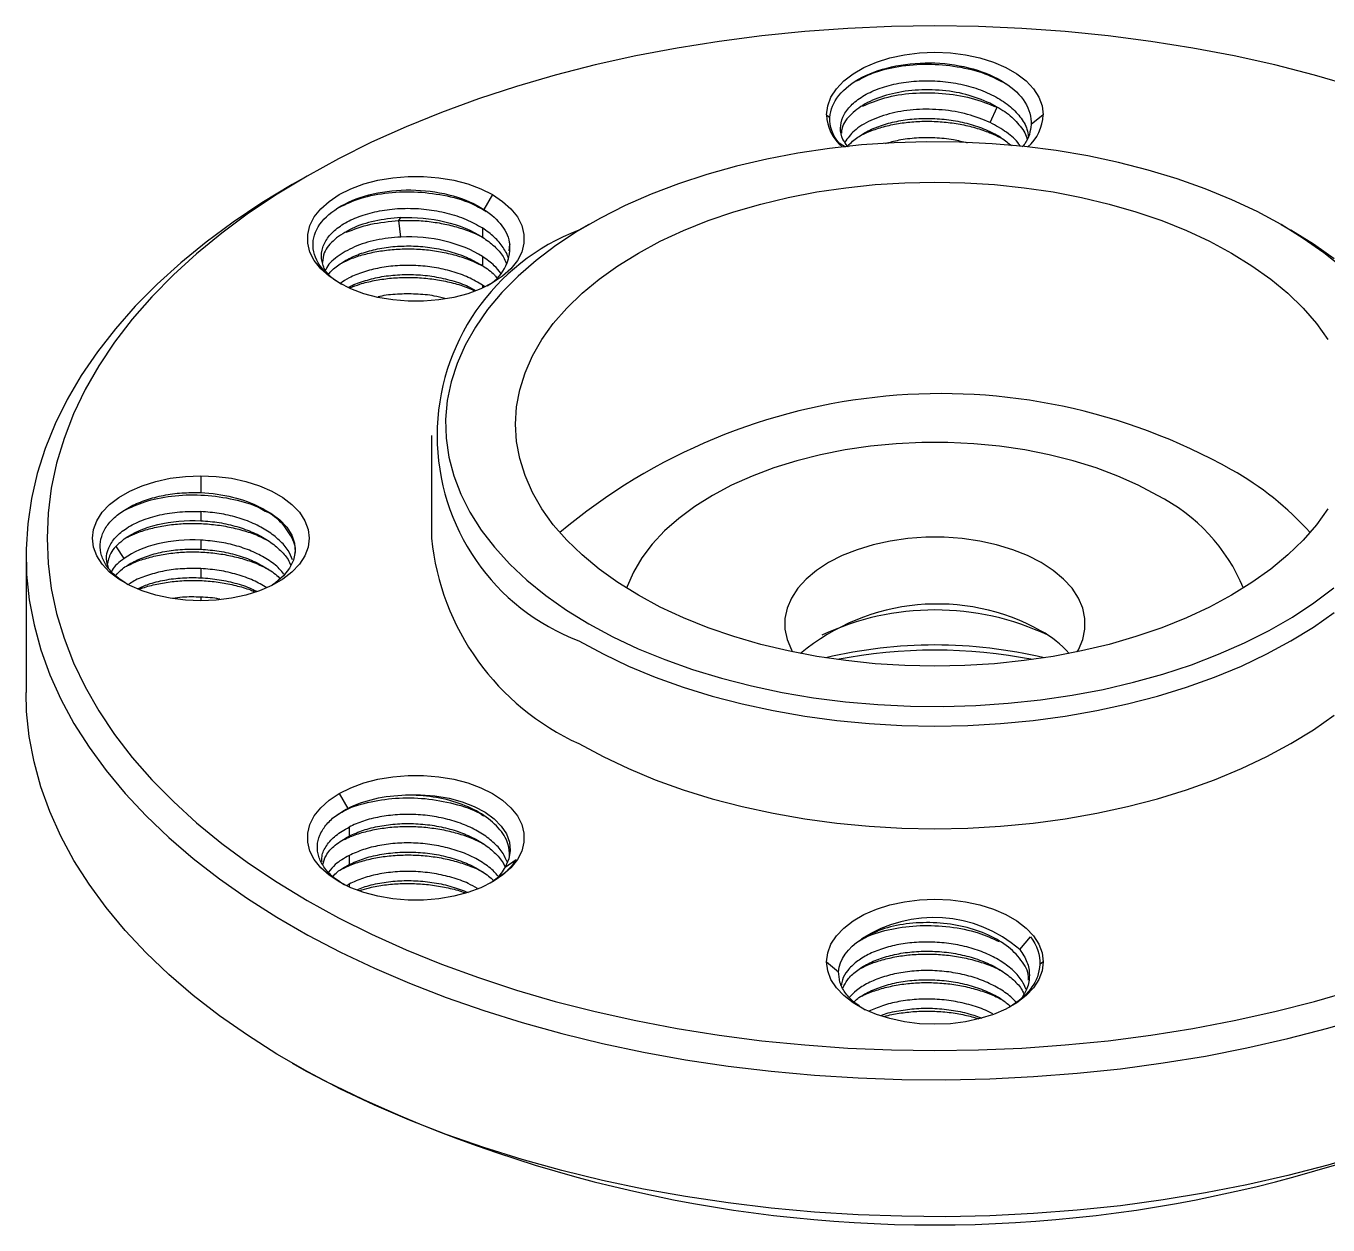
# Model space of a CAD drawing. Header units: inches. Extents: x -12 to 92, y -2 to 146.
# Drawn here: x 61.28 to 79.9, y 59.53 to 76.69 of the extents above; entities that cross this region are included whole.
import ezdxf

# ---------------------------------------------------------------- set-up
doc = ezdxf.new("R2010")
doc.units = ezdxf.units.IN
doc.header["$LTSCALE"] = 0.5
doc.header["$MEASUREMENT"] = 0

msp = doc.modelspace()

# ---------------------------------------------------------------- linework, layer by layer
at = {"color": 7, "linetype": 'Continuous', "lineweight": 25}
for p, q in [((72.725, 75.422), (72.773, 75.382)), ((75.165, 75.528), (75.066, 75.587)), ((75.066, 75.31), (75.165, 75.528)), ((75.825, 75.422), (75.652, 75.28)), ((72.997, 74.958), (72.907, 75.015)), ((65.295, 74.544), (65.083, 74.422)), ((67.947, 74.279), (67.824, 74.067)), ((66.609, 73.908), (66.636, 73.949)), ((66.636, 73.672), (66.609, 73.908)), ((67.805, 73.801), (67.805, 73.67)), ((69.325, 73.85), (69.183, 73.768)), ((79.225, 73.851), (79.366, 73.769)), ((68.187, 73.476), (68.193, 73.565)), ((67.805, 73.392), (67.805, 73.262)), ((67.838, 72.959), (67.805, 72.984)), ((67.075, 70.83), (67.075, 69.36)), ((63.775, 70.255), (63.775, 70.014)), ((63.775, 69.743), (63.775, 69.612)), ((63.775, 69.334), (63.775, 69.204)), ((61.275, 69.115), (61.275, 67.155)), ((63.775, 68.926), (63.775, 68.796)), ((65.755, 65.707), (65.877, 65.495)), ((65.896, 65.228), (65.896, 65.098)), ((65.896, 64.82), (65.896, 64.689)), ((68.126, 64.655), (68.286, 64.761)), ((65.896, 64.412), (65.865, 64.393)), ((75.49, 63.475), (75.643, 63.656)), ((72.725, 63.299), (72.898, 63.157)), ((75.825, 63.299), (75.777, 63.259)), ((65.081, 61.85), (65.293, 61.727))]:
    msp.add_line(p, q, dxfattribs=at)
at = {"color": 1, "linetype": 'Continuous', "lineweight": 25}
for p, q in [((67.805, 72.984), (67.805, 72.941)), ((62.681, 69.073), (62.567, 69.236)), ((63.775, 68.518), (63.775, 68.465)), ((65.896, 64.412), (65.896, 64.369))]:
    msp.add_line(p, q, dxfattribs=at)
at = {"color": 7, "linetype": 'Continuous', "lineweight": 25, "flags": 128}
for points in [[(80.262, 75.826), (79.705, 75.988), (79.135, 76.134), (78.554, 76.263), (77.962, 76.376), (77.361, 76.472), (76.753, 76.551), (76.139, 76.612), (75.52, 76.656), (74.898, 76.683), (74.275, 76.692), (73.652, 76.683), (73.03, 76.656), (72.412, 76.612), (71.798, 76.551), (71.189, 76.472), (70.589, 76.376), (69.997, 76.263), (69.415, 76.134), (68.845, 75.988), (68.288, 75.826), (67.746, 75.649), (67.219, 75.456), (66.71, 75.249), (66.218, 75.027), (65.746, 74.792), (65.295, 74.544)], [(72.725, 75.422), (72.741, 75.549), (72.788, 75.674), (72.865, 75.793), (72.971, 75.905), (73.104, 76.008), (73.26, 76.098), (73.437, 76.174), (73.631, 76.236), (73.838, 76.28), (74.055, 76.307), (74.275, 76.316), (74.496, 76.307), (74.712, 76.28), (74.919, 76.236), (75.113, 76.174), (75.29, 76.098), (75.447, 76.008), (75.579, 75.905), (75.685, 75.793), (75.762, 75.674), (75.809, 75.549), (75.825, 75.422)], [(79.225, 73.851), (78.883, 74.035), (78.521, 74.206), (78.14, 74.362), (77.741, 74.504), (77.327, 74.63), (76.9, 74.739), (76.461, 74.832), (76.011, 74.908), (75.555, 74.966), (75.092, 75.007), (74.626, 75.029), (74.158, 75.034), (73.691, 75.02), (73.226, 74.989), (72.766, 74.939), (72.313, 74.872), (71.869, 74.788), (71.435, 74.687), (71.014, 74.569), (70.608, 74.435), (70.218, 74.286), (69.846, 74.122), (69.494, 73.944), (69.163, 73.754), (68.855, 73.55), (68.571, 73.336), (68.313, 73.11), (68.081, 72.876), (67.877, 72.633), (67.702, 72.382), (67.556, 72.126), (67.44, 71.864), (67.354, 71.599), (67.3, 71.33), (67.276, 71.061), (67.284, 70.791), (67.323, 70.522), (67.393, 70.255), (67.494, 69.991), (67.625, 69.732), (67.786, 69.478), (67.976, 69.231), (68.194, 68.992), (68.439, 68.762), (68.71, 68.542), (69.006, 68.333), (69.325, 68.136)], [(65.295, 74.544), (64.865, 74.284), (64.458, 74.011), (64.074, 73.727), (63.715, 73.433), (63.382, 73.129), (63.075, 72.816), (62.794, 72.495), (62.542, 72.166), (62.318, 71.83), (62.122, 71.488), (61.956, 71.142), (61.819, 70.79), (61.713, 70.436), (61.636, 70.079), (61.59, 69.72), (61.575, 69.36), (61.59, 69), (61.636, 68.641), (61.713, 68.284), (61.819, 67.93), (61.956, 67.579), (62.122, 67.232), (62.318, 66.89), (62.542, 66.554), (62.794, 66.225), (63.075, 65.904), (63.382, 65.591), (63.715, 65.287), (64.074, 64.993), (64.458, 64.709), (64.865, 64.437), (65.295, 64.176), (65.746, 63.928), (66.218, 63.693), (66.71, 63.471), (67.219, 63.264), (67.746, 63.072), (68.288, 62.894), (68.845, 62.732), (69.415, 62.587), (69.997, 62.457), (70.589, 62.344), (71.189, 62.248), (71.798, 62.169), (72.412, 62.108), (73.03, 62.064), (73.652, 62.037), (74.275, 62.029), (74.898, 62.037), (75.52, 62.064), (76.139, 62.108), (76.753, 62.169), (77.361, 62.248), (77.962, 62.344), (78.554, 62.457), (79.135, 62.587), (79.705, 62.732), (80.262, 62.894)], [(65.755, 73.014), (65.61, 73.11), (65.49, 73.217), (65.398, 73.334), (65.336, 73.456), (65.304, 73.582), (65.304, 73.71), (65.336, 73.836), (65.398, 73.959), (65.49, 74.075), (65.61, 74.182), (65.755, 74.279), (65.922, 74.363), (66.108, 74.432), (66.309, 74.485), (66.521, 74.521), (66.74, 74.539), (66.961, 74.539), (67.18, 74.521), (67.392, 74.485), (67.593, 74.432), (67.779, 74.363), (67.947, 74.279)], [(65.083, 74.422), (64.649, 74.159), (64.238, 73.885), (63.851, 73.599), (63.488, 73.303), (63.15, 72.998), (62.838, 72.683), (62.553, 72.36), (62.295, 72.029), (62.065, 71.691), (61.864, 71.348), (61.691, 70.999), (61.548, 70.646), (61.435, 70.289), (61.352, 69.93), (61.299, 69.568), (61.276, 69.206), (61.284, 68.843), (61.322, 68.481), (61.39, 68.121), (61.488, 67.762), (61.616, 67.407), (61.774, 67.056), (61.961, 66.71), (62.177, 66.369), (62.42, 66.035), (62.692, 65.708), (62.991, 65.389), (63.316, 65.079), (63.666, 64.778), (64.042, 64.487), (64.441, 64.207), (64.863, 63.938), (65.308, 63.682), (65.773, 63.438), (66.258, 63.208), (66.762, 62.991), (67.283, 62.788), (67.821, 62.601), (68.373, 62.428), (68.94, 62.272), (69.519, 62.131), (70.109, 62.006), (70.709, 61.898), (71.317, 61.807), (71.932, 61.733), (72.552, 61.677), (73.177, 61.637), (73.804, 61.615), (74.432, 61.611), (75.06, 61.624), (75.686, 61.655), (76.309, 61.703), (76.927, 61.768), (77.539, 61.851), (78.143, 61.95), (78.738, 62.066), (79.323, 62.199), (79.895, 62.348), (80.455, 62.513)], [(70.033, 68.544), (69.741, 68.725), (69.472, 68.917), (69.228, 69.121), (69.009, 69.333), (68.817, 69.554), (68.653, 69.783), (68.518, 70.017), (68.412, 70.257), (68.336, 70.5), (68.29, 70.746), (68.275, 70.993), (68.29, 71.24), (68.336, 71.486), (68.412, 71.729), (68.518, 71.969), (68.653, 72.204), (68.817, 72.432), (69.009, 72.653), (69.228, 72.866), (69.472, 73.069), (69.741, 73.261), (70.033, 73.442), (70.346, 73.611), (70.679, 73.766), (71.031, 73.907), (71.4, 74.033), (71.783, 74.144), (72.178, 74.239), (72.585, 74.317), (73, 74.378), (73.421, 74.422), (73.847, 74.448), (74.275, 74.457), (74.703, 74.448), (75.129, 74.422), (75.551, 74.378), (75.966, 74.317), (76.372, 74.239), (76.768, 74.144), (77.151, 74.033), (77.519, 73.907), (77.871, 73.766), (78.204, 73.611), (78.518, 73.442)], [(67.947, 74.279), (68.091, 74.182), (68.211, 74.075), (68.303, 73.959), (68.365, 73.836), (68.397, 73.71), (68.397, 73.582), (68.365, 73.456), (68.303, 73.334), (68.211, 73.217), (68.091, 73.11), (67.947, 73.014), (67.779, 72.93), (67.593, 72.861), (67.392, 72.808), (67.18, 72.772), (66.961, 72.754), (66.74, 72.754), (66.521, 72.772), (66.309, 72.808), (66.108, 72.861), (65.922, 72.93), (65.755, 73.014)], [(80.112, 73.224), (79.84, 73.444), (79.544, 73.653), (79.225, 73.851)], [(79.987, 73.36), (79.688, 73.57), (79.366, 73.769)], [(78.518, 73.442), (78.81, 73.261), (79.078, 73.069), (79.323, 72.866), (79.541, 72.653), (79.733, 72.432), (79.897, 72.204)], [(77.457, 69.972), (77.184, 70.118), (76.89, 70.249), (76.579, 70.367), (76.252, 70.469), (75.911, 70.555), (75.559, 70.625), (75.199, 70.678), (74.832, 70.713), (74.461, 70.731), (74.089, 70.731), (73.719, 70.713), (73.352, 70.678), (72.991, 70.625), (72.639, 70.555), (72.299, 70.469), (71.972, 70.367), (71.66, 70.249), (71.367, 70.118), (71.093, 69.972), (70.841, 69.814), (70.613, 69.645), (70.409, 69.465), (70.232, 69.276), (70.083, 69.08), (69.962, 68.877), (69.871, 68.668), (69.863, 68.646)], [(63.775, 68.465), (63.555, 68.474), (63.338, 68.502), (63.131, 68.546), (62.937, 68.607), (62.76, 68.684), (62.604, 68.774), (62.471, 68.876), (62.365, 68.988), (62.288, 69.108), (62.241, 69.233), (62.225, 69.36), (62.241, 69.487), (62.288, 69.612), (62.365, 69.732), (62.471, 69.844), (62.604, 69.946), (62.76, 70.036), (62.937, 70.113), (63.131, 70.174), (63.338, 70.219), (63.555, 70.246), (63.775, 70.255)], [(63.775, 70.255), (63.996, 70.246), (64.212, 70.219), (64.419, 70.174), (64.613, 70.113), (64.79, 70.036), (64.947, 69.946), (65.079, 69.844), (65.185, 69.732), (65.262, 69.612), (65.309, 69.487), (65.325, 69.36), (65.309, 69.233), (65.262, 69.108), (65.185, 68.988), (65.079, 68.876), (64.947, 68.774), (64.79, 68.684), (64.613, 68.607), (64.419, 68.546), (64.212, 68.502), (63.996, 68.474), (63.775, 68.465)], [(64.624, 69.803), (64.776, 69.72), (64.903, 69.625), (65.004, 69.519), (65.076, 69.406), (65.116, 69.288), (65.124, 69.168), (65.1, 69.048), (65.045, 68.932), (64.959, 68.822), (64.845, 68.721), (64.796, 68.687)], [(79.897, 69.783), (79.733, 69.554), (79.541, 69.333), (79.323, 69.121), (79.078, 68.917), (78.81, 68.725), (78.518, 68.544), (78.204, 68.375), (77.871, 68.22), (77.519, 68.079), (77.151, 67.953), (76.768, 67.842), (76.372, 67.748), (75.966, 67.67), (75.551, 67.609), (75.129, 67.565), (74.703, 67.538), (74.275, 67.529), (73.847, 67.538), (73.421, 67.565), (73, 67.609), (72.585, 67.67), (72.178, 67.748), (71.783, 67.842), (71.4, 67.953), (71.031, 68.079), (70.679, 68.22), (70.346, 68.375), (70.033, 68.544)], [(75.795, 69.013), (75.601, 69.112), (75.387, 69.197), (75.158, 69.267), (74.915, 69.32), (74.663, 69.356), (74.405, 69.374), (74.145, 69.374), (73.888, 69.356), (73.636, 69.32), (73.393, 69.267), (73.163, 69.197), (72.949, 69.112), (72.755, 69.013), (72.583, 68.901), (72.435, 68.777), (72.315, 68.645), (72.223, 68.505), (72.16, 68.359), (72.129, 68.21), (72.129, 68.06), (72.16, 67.912), (72.223, 67.766), (72.24, 67.735)], [(76.31, 67.735), (76.328, 67.766), (76.39, 67.912), (76.421, 68.06), (76.421, 68.21), (76.39, 68.359), (76.328, 68.505), (76.236, 68.645), (76.115, 68.777), (75.968, 68.901), (75.795, 69.013)], [(69.325, 68.136), (69.667, 67.951), (70.029, 67.78), (70.411, 67.624), (70.809, 67.482), (71.223, 67.357), (71.65, 67.247), (72.09, 67.154), (72.539, 67.078), (72.996, 67.02), (73.458, 66.98), (73.924, 66.957), (74.392, 66.953), (74.859, 66.966), (75.324, 66.998), (75.784, 67.047), (76.237, 67.114), (76.682, 67.198), (77.115, 67.3), (77.536, 67.417), (77.943, 67.551), (78.333, 67.7), (78.705, 67.864), (79.057, 68.042), (79.388, 68.233), (79.695, 68.436), (79.979, 68.651)], [(69.184, 67.891), (69.528, 67.705), (69.892, 67.532), (70.275, 67.374), (70.675, 67.23), (71.091, 67.102), (71.52, 66.99), (71.961, 66.894), (72.412, 66.815), (72.871, 66.753), (73.335, 66.709), (73.804, 66.682), (74.275, 66.673), (74.746, 66.682), (75.215, 66.709), (75.68, 66.753), (76.139, 66.815), (76.59, 66.894), (77.03, 66.99), (77.46, 67.102), (77.875, 67.23), (78.275, 67.374), (78.658, 67.532), (79.022, 67.705), (79.366, 67.891), (79.688, 68.089), (79.987, 68.3)], [(80.455, 60.553), (79.895, 60.388), (79.323, 60.239), (78.738, 60.107), (78.143, 59.99), (77.539, 59.891), (76.927, 59.808), (76.309, 59.743), (75.686, 59.695), (75.06, 59.664), (74.432, 59.651), (73.804, 59.656), (73.177, 59.678), (72.552, 59.717), (71.932, 59.774), (71.317, 59.848), (70.709, 59.939), (70.109, 60.047), (69.519, 60.171), (68.94, 60.312), (68.373, 60.469), (67.821, 60.641), (67.283, 60.829), (66.762, 61.031), (66.258, 61.248), (65.773, 61.478), (65.308, 61.722), (64.863, 61.979), (64.441, 62.247), (64.042, 62.527), (63.666, 62.818), (63.316, 63.119), (62.991, 63.429), (62.692, 63.748), (62.42, 64.075), (62.177, 64.41), (61.961, 64.75), (61.774, 65.097), (61.616, 65.448), (61.488, 65.803), (61.39, 66.161), (61.322, 66.521), (61.284, 66.883), (61.275, 67.155)], [(69.184, 66.421), (69.528, 66.235), (69.892, 66.063), (70.275, 65.904), (70.675, 65.76), (71.091, 65.632), (71.52, 65.52), (71.961, 65.424), (72.412, 65.345), (72.871, 65.283), (73.335, 65.239), (73.804, 65.213), (74.275, 65.204), (74.746, 65.213), (75.215, 65.239), (75.68, 65.283), (76.139, 65.345), (76.59, 65.424), (77.03, 65.52), (77.46, 65.632), (77.875, 65.76), (78.275, 65.904), (78.658, 66.063), (79.022, 66.235), (79.366, 66.421), (79.688, 66.62), (79.987, 66.83)], [(65.755, 65.707), (65.922, 65.79), (66.108, 65.859), (66.309, 65.912), (66.521, 65.948), (66.74, 65.966), (66.961, 65.966), (67.18, 65.948), (67.392, 65.912), (67.593, 65.859), (67.779, 65.79), (67.947, 65.707), (68.091, 65.61), (68.211, 65.503), (68.303, 65.387), (68.365, 65.264), (68.397, 65.138), (68.397, 65.01), (68.365, 64.884), (68.303, 64.761), (68.211, 64.645), (68.091, 64.538), (67.947, 64.441)], [(67.947, 64.441), (67.779, 64.358), (67.593, 64.289), (67.392, 64.236), (67.18, 64.2), (66.961, 64.181), (66.74, 64.181), (66.521, 64.2), (66.309, 64.236), (66.108, 64.289), (65.922, 64.358), (65.755, 64.441), (65.61, 64.538), (65.49, 64.645), (65.398, 64.761), (65.336, 64.884), (65.304, 65.01), (65.304, 65.138), (65.336, 65.264), (65.398, 65.387), (65.49, 65.503), (65.61, 65.61), (65.755, 65.707)], [(66.709, 65.686), (66.917, 65.689), (67.124, 65.674), (67.325, 65.64), (67.514, 65.589), (67.687, 65.522), (67.84, 65.441), (67.97, 65.346), (68.073, 65.242), (68.146, 65.129), (68.189, 65.011), (68.2, 64.891), (68.179, 64.771), (68.126, 64.655)], [(72.725, 63.299), (72.741, 63.426), (72.788, 63.551), (72.865, 63.67), (72.971, 63.782), (73.104, 63.885), (73.26, 63.975), (73.437, 64.051), (73.631, 64.113), (73.838, 64.157), (74.055, 64.184), (74.275, 64.193), (74.496, 64.184), (74.712, 64.157), (74.919, 64.113), (75.113, 64.051), (75.29, 63.975), (75.447, 63.885), (75.579, 63.782), (75.685, 63.67), (75.762, 63.551), (75.809, 63.426), (75.825, 63.299)], [(75.825, 63.299), (75.809, 63.171), (75.762, 63.046), (75.685, 62.927), (75.579, 62.815), (75.447, 62.713), (75.29, 62.622), (75.113, 62.546), (74.919, 62.485), (74.712, 62.44), (74.496, 62.413), (74.275, 62.404), (74.055, 62.413), (73.838, 62.44), (73.631, 62.485), (73.437, 62.546), (73.26, 62.622), (73.104, 62.713), (72.971, 62.815), (72.865, 62.927), (72.788, 63.046), (72.741, 63.171), (72.725, 63.299)]]:
    msp.add_lwpolyline(points, dxfattribs=at)
at = {"color": 7, "linetype": 'Continuous', "lineweight": 25}
for centre, radius, start, end in [((73.375, 75.45), 0.651, 182.53, 228.7913), ((75.175, 75.45), 0.651, 311.2087, 357.47), ((70.299, 70.83), 3.144, 110.7977, 249.2184), ((67.572, 73.519), 0.623, 298.6992, 4.2148), ((74.361, 62.966), 8.464, 60.5906, 130.0871), ((76.396, 66.538), 4.354, 41.8323, 60.8279), ((76.307, 67.672), 2.572, 22.257, 63.4395), ((70.678, 69.719), 3.621, 185.6948, 245.6253), ((74.308, 65.371), 3.049, 60.7978, 129.8628), ((74.275, 64.528), 3.806, 64.8139, 115.1861), ((75.043, 66.681), 1.547, 41.7813, 60.9089), ((74.275, 61.138), 6.695, 76.5238, 103.4762), ((74.275, 60.485), 7.275, 78.919, 101.081), ((74.258, 62.043), 1.889, 49.2678, 123.1169), ((74.275, 79.006), 19.474, 242.5341, 297.4605)]:
    msp.add_arc(centre, radius, start, end, dxfattribs=at)
for points, knots in [([(72.773, 75.382), (72.778, 75.492), (72.823, 75.6), (72.981, 75.796), (73.095, 75.885), (73.375, 76.03), (73.54, 76.085), (73.896, 76.155), (74.087, 76.17), (74.464, 76.155), (74.65, 76.126), (74.99, 76.03), (75.144, 75.962), (75.398, 75.799), (75.497, 75.703), (75.627, 75.498), (75.657, 75.389), (75.652, 75.28)], [0, 0, 0, 0, 0.125, 0.125, 0.25, 0.25, 0.375, 0.375, 0.5, 0.5, 0.625, 0.625, 0.75, 0.75, 0.875, 0.875, 1, 1, 1, 1]), ([(73.158, 75.905), (73.23, 75.945), (73.399, 76.038), (73.753, 76.123), (74.17, 76.157), (74.597, 76.12), (74.987, 76.025), (75.193, 75.917), (75.288, 75.867)], [0, 0, 0, 0, 0.132437, 0.310484, 0.48866, 0.666714, 0.844883, 1, 1, 1, 1]), ([(73.029, 74.964), (73.004, 74.999), (72.94, 75.083), (72.915, 75.228), (72.947, 75.388), (73.048, 75.54), (73.21, 75.675), (73.425, 75.785), (73.683, 75.864), (73.971, 75.908), (74.274, 75.913), (74.577, 75.879), (74.865, 75.806), (75.123, 75.698), (75.34, 75.559), (75.5, 75.395), (75.593, 75.242), (75.606, 75.144), (75.61, 75.109)], [0, 0, 0, 0, 0.045676, 0.111247, 0.176818, 0.242389, 0.307959, 0.37353, 0.439101, 0.504671, 0.570242, 0.635813, 0.701383, 0.766954, 0.832525, 0.898095, 0.963666, 1, 1, 1, 1]), ([(75.066, 75.587), (74.953, 75.633), (74.728, 75.724), (74.334, 75.783), (73.94, 75.779), (73.573, 75.71), (73.263, 75.584), (73.048, 75.413), (72.938, 75.262), (72.94, 75.174), (72.941, 75.156)], [0, 0, 0, 0, 0.137593, 0.275187, 0.41278, 0.550373, 0.687966, 0.82556, 0.963153, 1, 1, 1, 1]), ([(73.239, 75.545), (73.341, 75.588), (73.554, 75.677), (73.953, 75.74), (74.378, 75.739), (74.802, 75.673), (75.044, 75.576), (75.165, 75.528)], [0, 0, 0, 0, 0.190108, 0.392518, 0.595084, 0.797465, 1, 1, 1, 1]), ([(75.066, 75.31), (74.96, 75.353), (74.748, 75.439), (74.379, 75.5), (74.007, 75.505), (73.653, 75.452), (73.348, 75.346), (73.11, 75.202), (73.027, 75.084), (72.987, 75.028)], [0, 0, 0, 0, 0.144437, 0.288874, 0.433312, 0.577749, 0.722186, 0.866623, 1, 1, 1, 1]), ([(75.066, 75.587), (75.148, 75.543), (75.313, 75.454), (75.483, 75.282), (75.578, 75.151), (75.59, 75.078), (75.592, 75.071)], [0, 0, 0, 0, 0.321862, 0.643723, 0.965585, 1, 1, 1, 1]), ([(73.027, 74.962), (73.027, 74.962), (73.053, 75.007), (73.149, 75.087), (73.313, 75.194), (73.521, 75.278), (73.755, 75.338), (74.01, 75.37), (74.275, 75.372), (74.54, 75.345), (74.795, 75.287), (75.029, 75.202), (75.227, 75.099), (75.326, 75.016), (75.371, 74.978)], [0, 0, 0, 0, 0.000875, 0.093044, 0.185213, 0.277382, 0.369551, 0.46172, 0.553889, 0.646058, 0.738227, 0.830396, 0.922565, 1, 1, 1, 1]), ([(73.229, 75.133), (73.276, 75.155), (73.379, 75.203), (73.565, 75.26), (73.777, 75.304), (74.002, 75.327), (74.233, 75.331), (74.464, 75.315), (74.692, 75.279), (74.909, 75.222), (75.095, 75.155), (75.199, 75.101), (75.243, 75.078)], [0, 0, 0, 0, 0.085583, 0.190355, 0.295038, 0.39974, 0.504527, 0.60931, 0.714006, 0.818694, 0.923472, 1, 1, 1, 1]), ([(75.5, 74.964), (75.493, 74.976), (75.45, 75.052), (75.308, 75.176), (75.147, 75.265), (75.066, 75.31)], [0, 0, 0, 0, 0.092921, 0.54646, 1, 1, 1, 1]), ([(75.652, 75.28), (75.646, 75.234), (75.633, 75.141), (75.584, 75.033), (75.536, 74.976), (75.523, 74.961)], [0, 0, 0, 0, 0.42425, 0.846414, 1, 1, 1, 1]), ([(74.74, 75.017), (74.674, 75.033), (74.523, 75.071), (74.275, 75.094), (74.011, 75.092), (73.768, 75.064), (73.628, 75.024), (73.564, 75.007)], [0, 0, 0, 0, 0.171973, 0.387973, 0.603972, 0.819972, 1, 1, 1, 1]), ([(65.788, 72.994), (65.653, 73.072), (65.547, 73.165), (65.408, 73.367), (65.375, 73.475), (65.385, 73.688), (65.428, 73.794), (65.584, 73.986), (65.696, 74.073), (65.97, 74.214), (66.131, 74.269), (66.48, 74.337), (66.666, 74.351), (67.035, 74.336), (67.217, 74.308), (67.55, 74.213), (67.7, 74.147), (67.824, 74.067)], [0, 0, 0, 0, 0.125, 0.125, 0.25, 0.25, 0.375, 0.375, 0.5, 0.5, 0.625, 0.625, 0.75, 0.75, 0.875, 0.875, 1, 1, 1, 1]), ([(65.724, 74.08), (65.82, 74.128), (66.017, 74.227), (66.404, 74.308), (66.826, 74.33), (67.249, 74.279), (67.609, 74.182), (67.785, 74.08), (67.857, 74.039)], [0, 0, 0, 0, 0.167543, 0.345584, 0.523522, 0.701552, 0.879504, 1, 1, 1, 1]), ([(65.637, 73.101), (65.616, 73.122), (65.548, 73.191), (65.5, 73.322), (65.497, 73.482), (65.565, 73.64), (65.697, 73.784), (65.887, 73.907), (66.125, 74.002), (66.4, 74.064), (66.697, 74.089), (67.003, 74.074), (67.299, 74.02), (67.577, 73.931), (67.729, 73.844), (67.805, 73.801)], [0, 0, 0, 0, 0.036642, 0.116921, 0.197201, 0.277481, 0.357761, 0.438041, 0.518321, 0.598601, 0.678881, 0.75916, 0.83944, 0.91972, 1, 1, 1, 1]), ([(66.636, 73.95), (66.508, 73.938), (66.253, 73.914), (65.925, 73.8), (65.677, 73.642), (65.531, 73.471), (65.519, 73.355), (65.515, 73.309)], [0, 0, 0, 0, 0.214194, 0.428388, 0.642582, 0.856776, 1, 1, 1, 1]), ([(66.636, 73.95), (66.846, 73.959), (67.064, 73.939), (67.468, 73.843), (67.655, 73.767), (67.805, 73.67)], [0, 0, 0, 0, 0.5, 0.5, 1, 1, 1, 1]), ([(65.855, 73.74), (65.967, 73.783), (66.194, 73.869), (66.47, 73.895), (66.609, 73.908)], [0, 0, 0, 0, 0.497085, 1, 1, 1, 1]), ([(66.609, 73.907), (66.686, 73.909), (66.839, 73.913), (67.07, 73.893), (67.297, 73.854), (67.512, 73.795), (67.689, 73.73), (67.783, 73.678), (67.819, 73.659)], [0, 0, 0, 0, 0.178414, 0.356709, 0.53513, 0.713684, 0.892182, 1, 1, 1, 1]), ([(68.176, 73.351), (68.176, 73.355), (68.167, 73.414), (68.102, 73.524), (67.983, 73.674), (67.864, 73.758), (67.805, 73.801)], [0, 0, 0, 0, 0.023813, 0.349208, 0.674604, 1, 1, 1, 1]), ([(66.636, 73.672), (66.516, 73.661), (66.275, 73.639), (65.959, 73.537), (65.719, 73.393), (65.585, 73.274), (65.563, 73.205), (65.562, 73.201)], [0, 0, 0, 0, 0.245876, 0.491752, 0.737628, 0.983504, 1, 1, 1, 1]), ([(67.805, 73.392), (67.655, 73.489), (67.468, 73.565), (67.064, 73.661), (66.846, 73.681), (66.636, 73.672)], [0, 0, 0, 0, 0.5, 0.5, 1, 1, 1, 1]), ([(67.805, 73.67), (67.864, 73.627), (67.981, 73.543), (68.095, 73.411), (68.133, 73.323), (68.148, 73.288)], [0, 0, 0, 0, 0.377326, 0.754652, 1, 1, 1, 1]), ([(65.6, 73.131), (65.601, 73.132), (65.627, 73.179), (65.724, 73.26), (65.889, 73.367), (66.096, 73.452), (66.331, 73.512), (66.585, 73.544), (66.85, 73.546), (67.116, 73.518), (67.37, 73.461), (67.607, 73.376), (67.739, 73.3), (67.805, 73.262)], [0, 0, 0, 0, 0.004392, 0.103953, 0.203514, 0.303075, 0.402635, 0.502196, 0.601757, 0.701318, 0.800878, 0.900439, 1, 1, 1, 1]), ([(65.798, 73.302), (65.837, 73.322), (65.931, 73.368), (66.107, 73.425), (66.317, 73.471), (66.541, 73.498), (66.771, 73.506), (67.002, 73.493), (67.231, 73.459), (67.45, 73.406), (67.647, 73.339), (67.76, 73.282), (67.813, 73.256)], [0, 0, 0, 0, 0.073156, 0.17777, 0.282378, 0.387075, 0.491786, 0.596415, 0.701013, 0.805697, 0.910414, 1, 1, 1, 1]), ([(68.064, 73.154), (68.036, 73.191), (67.969, 73.278), (67.865, 73.35), (67.805, 73.392)], [0, 0, 0, 0, 0.421987, 1, 1, 1, 1]), ([(67.805, 72.984), (67.739, 73.022), (67.607, 73.099), (67.37, 73.183), (67.116, 73.241), (66.85, 73.268), (66.586, 73.266), (66.33, 73.234), (66.097, 73.174), (65.903, 73.098), (65.809, 73.034), (65.768, 73.006)], [0, 0, 0, 0, 0.114154, 0.228307, 0.342461, 0.456615, 0.570769, 0.684922, 0.799076, 0.91323, 1, 1, 1, 1]), ([(67.805, 73.262), (67.867, 73.22), (67.946, 73.167), (67.997, 73.103), (68.008, 73.089)], [0, 0, 0, 0, 0.780786, 1, 1, 1, 1]), ([(65.889, 72.951), (65.891, 72.952), (65.949, 72.989), (66.098, 73.042), (66.33, 73.104), (66.586, 73.135), (66.85, 73.138), (67.116, 73.11), (67.369, 73.052), (67.57, 72.984), (67.67, 72.927), (67.703, 72.908)], [0, 0, 0, 0, 0.00568, 0.138231, 0.270782, 0.403333, 0.535884, 0.668436, 0.800987, 0.933538, 1, 1, 1, 1]), ([(65.908, 72.944), (65.955, 72.962), (66.062, 73.005), (66.254, 73.051), (66.474, 73.084), (66.702, 73.097), (66.934, 73.09), (67.164, 73.063), (67.386, 73.015), (67.564, 72.962), (67.659, 72.918), (67.691, 72.904)], [0, 0, 0, 0, 0.092916, 0.213712, 0.334569, 0.45551, 0.576414, 0.697218, 0.818057, 0.938992, 1, 1, 1, 1]), ([(67.266, 72.793), (67.216, 72.805), (67.082, 72.838), (66.85, 72.86), (66.587, 72.856), (66.404, 72.839), (66.318, 72.817), (66.311, 72.815)], [0, 0, 0, 0, 0.162053, 0.432343, 0.702633, 0.972923, 1, 1, 1, 1]), ([(62.735, 68.695), (62.673, 68.735), (62.549, 68.816), (62.423, 68.959), (62.346, 69.112), (62.326, 69.27), (62.362, 69.426), (62.451, 69.574), (62.59, 69.708), (62.773, 69.823), (62.992, 69.915), (63.238, 69.979), (63.503, 70.016), (63.685, 70.015), (63.775, 70.014)], [0, 0, 0, 0, 0.085779, 0.171172, 0.25611, 0.34059, 0.424614, 0.508182, 0.591293, 0.673947, 0.756145, 0.837887, 0.919172, 1, 1, 1, 1]), ([(62.708, 69.774), (62.807, 69.819), (63.013, 69.91), (63.405, 69.98), (63.831, 69.988), (64.249, 69.925), (64.556, 69.836), (64.689, 69.755), (64.719, 69.737)], [0, 0, 0, 0, 0.177277, 0.3687, 0.560194, 0.751634, 0.943111, 1, 1, 1, 1]), ([(62.453, 68.937), (62.44, 68.98), (62.412, 69.075), (62.449, 69.225), (62.548, 69.377), (62.71, 69.511), (62.926, 69.622), (63.184, 69.7), (63.472, 69.746), (63.674, 69.744), (63.775, 69.743)], [0, 0, 0, 0, 0.103052, 0.231187, 0.359323, 0.487458, 0.615594, 0.743729, 0.871865, 1, 1, 1, 1]), ([(65.087, 69.052), (65.068, 69.097), (65.027, 69.195), (64.904, 69.335), (64.736, 69.467), (64.53, 69.577), (64.295, 69.662), (64.04, 69.721), (63.864, 69.736), (63.775, 69.743)], [0, 0, 0, 0, 0.122574, 0.268812, 0.41505, 0.561287, 0.707525, 0.853762, 1, 1, 1, 1]), ([(65.122, 69.139), (65.123, 69.144), (65.142, 69.23), (65.071, 69.399), (64.911, 69.626), (64.72, 69.744), (64.624, 69.803)], [0, 0, 0, 0, 0.01917, 0.346113, 0.673057, 1, 1, 1, 1]), ([(62.681, 69.351), (62.806, 69.44), (62.971, 69.512), (63.35, 69.603), (63.563, 69.622), (63.775, 69.612)], [0, 0, 0, 0, 0.5, 0.5, 1, 1, 1, 1]), ([(62.731, 69.378), (62.775, 69.399), (62.875, 69.447), (63.059, 69.503), (63.271, 69.547), (63.495, 69.572), (63.726, 69.576), (63.958, 69.56), (64.185, 69.524), (64.403, 69.469), (64.592, 69.402), (64.696, 69.347), (64.741, 69.324)], [0, 0, 0, 0, 0.081763, 0.186672, 0.29166, 0.396614, 0.50148, 0.606381, 0.711362, 0.816325, 0.921199, 1, 1, 1, 1]), ([(63.775, 69.612), (63.864, 69.605), (64.04, 69.591), (64.295, 69.531), (64.53, 69.447), (64.736, 69.336), (64.903, 69.204), (65.016, 69.08), (65.051, 68.998), (65.064, 68.969)], [0, 0, 0, 0, 0.152951, 0.305903, 0.458854, 0.611805, 0.764756, 0.917708, 1, 1, 1, 1]), ([(62.681, 69.351), (62.611, 69.292), (62.483, 69.185), (62.453, 69.058), (62.439, 69)], [0, 0, 0, 0, 0.546555, 1, 1, 1, 1]), ([(63.775, 69.334), (63.563, 69.345), (63.35, 69.325), (62.971, 69.234), (62.806, 69.162), (62.681, 69.073)], [0, 0, 0, 0, 0.5, 0.5, 1, 1, 1, 1]), ([(64.964, 68.846), (64.943, 68.873), (64.883, 68.949), (64.734, 69.058), (64.53, 69.169), (64.295, 69.254), (64.04, 69.313), (63.864, 69.327), (63.775, 69.334)], [0, 0, 0, 0, 0.095939, 0.276751, 0.457563, 0.638375, 0.819188, 1, 1, 1, 1]), ([(62.554, 68.825), (62.585, 68.858), (62.654, 68.932), (62.815, 69.03), (63.02, 69.115), (63.255, 69.174), (63.51, 69.208), (63.687, 69.205), (63.775, 69.204)], [0, 0, 0, 0, 0.136408, 0.309126, 0.481845, 0.654563, 0.827282, 1, 1, 1, 1]), ([(62.721, 68.964), (62.751, 68.979), (62.835, 69.023), (63, 69.078), (63.207, 69.128), (63.429, 69.158), (63.658, 69.169), (63.889, 69.159), (64.119, 69.129), (64.34, 69.079), (64.548, 69.012), (64.671, 68.952), (64.732, 68.923)], [0, 0, 0, 0, 0.057621, 0.162497, 0.267461, 0.372456, 0.477379, 0.582249, 0.687198, 0.792197, 0.897135, 1, 1, 1, 1]), ([(63.775, 69.204), (63.864, 69.197), (64.04, 69.182), (64.295, 69.123), (64.531, 69.039), (64.733, 68.927), (64.86, 68.839), (64.905, 68.785), (64.908, 68.781)], [0, 0, 0, 0, 0.196656, 0.393313, 0.589969, 0.786626, 0.983282, 1, 1, 1, 1]), ([(62.681, 69.073), (62.609, 69.019), (62.53, 68.96), (62.503, 68.891), (62.5, 68.884)], [0, 0, 0, 0, 0.913865, 1, 1, 1, 1]), ([(63.775, 68.926), (63.687, 68.927), (63.51, 68.93), (63.255, 68.897), (63.022, 68.837), (62.848, 68.77), (62.77, 68.718), (62.746, 68.702)], [0, 0, 0, 0, 0.224983, 0.449966, 0.674949, 0.899931, 1, 1, 1, 1]), ([(64.72, 68.652), (64.657, 68.689), (64.528, 68.763), (64.295, 68.845), (64.04, 68.905), (63.864, 68.919), (63.775, 68.926)], [0, 0, 0, 0, 0.240959, 0.493973, 0.746986, 1, 1, 1, 1]), ([(62.874, 68.64), (62.923, 68.662), (63.038, 68.713), (63.256, 68.766), (63.51, 68.8), (63.687, 68.797), (63.775, 68.796)], [0, 0, 0, 0, 0.198114, 0.46541, 0.732705, 1, 1, 1, 1]), ([(62.894, 68.63), (62.91, 68.637), (62.987, 68.668), (63.145, 68.706), (63.362, 68.743), (63.59, 68.759), (63.821, 68.756), (64.052, 68.732), (64.275, 68.686), (64.443, 68.64), (64.529, 68.603), (64.551, 68.594)], [0, 0, 0, 0, 0.035801, 0.16729, 0.298883, 0.430458, 0.561921, 0.693393, 0.824974, 0.956562, 1, 1, 1, 1]), ([(63.775, 68.796), (63.864, 68.788), (64.041, 68.774), (64.293, 68.714), (64.474, 68.655), (64.557, 68.609), (64.572, 68.601)], [0, 0, 0, 0, 0.309725, 0.61945, 0.929175, 1, 1, 1, 1]), ([(63.775, 68.518), (63.686, 68.52), (63.548, 68.524), (63.418, 68.505), (63.371, 68.498)], [0, 0, 0, 0, 0.643076, 1, 1, 1, 1]), ([(64.048, 68.488), (64.045, 68.489), (63.957, 68.509), (63.865, 68.513), (63.775, 68.518)], [0, 0, 0, 0, 0.037492, 1, 1, 1, 1]), ([(65.731, 65.402), (65.758, 65.42), (65.871, 65.497), (66.156, 65.586), (66.556, 65.65), (66.987, 65.646), (67.398, 65.568), (67.685, 65.478), (67.8, 65.402), (67.817, 65.39)], [0, 0, 0, 0, 0.057241, 0.239413, 0.42162, 0.603809, 0.785999, 0.968205, 1, 1, 1, 1]), ([(68.19, 64.801), (68.188, 64.863), (68.183, 65.008), (68.042, 65.222), (67.803, 65.423), (67.479, 65.574), (67.103, 65.671), (66.84, 65.681), (66.709, 65.686)], [0, 0, 0, 0, 0.131568, 0.305254, 0.478941, 0.652627, 0.826314, 1, 1, 1, 1]), ([(65.832, 64.396), (65.772, 64.436), (65.651, 64.514), (65.527, 64.655), (65.453, 64.804), (65.433, 64.958), (65.468, 65.111), (65.556, 65.255), (65.69, 65.387), (65.815, 65.459), (65.877, 65.495)], [0, 0, 0, 0, 0.12733, 0.254075, 0.380127, 0.505486, 0.630153, 0.754128, 0.87741, 1, 1, 1, 1]), ([(68.155, 64.729), (68.138, 64.769), (68.099, 64.863), (67.979, 64.998), (67.812, 65.13), (67.605, 65.24), (67.371, 65.325), (67.116, 65.383), (66.851, 65.411), (66.585, 65.408), (66.331, 65.376), (66.094, 65.318), (65.962, 65.258), (65.896, 65.228)], [0, 0, 0, 0, 0.06985, 0.162865, 0.25588, 0.348895, 0.44191, 0.534925, 0.62794, 0.720955, 0.81397, 0.906985, 1, 1, 1, 1]), ([(65.509, 64.728), (65.507, 64.755), (65.502, 64.835), (65.568, 64.965), (65.695, 65.111), (65.829, 65.189), (65.896, 65.228)], [0, 0, 0, 0, 0.142401, 0.428267, 0.714134, 1, 1, 1, 1]), ([(65.813, 65.044), (65.846, 65.059), (65.934, 65.103), (66.102, 65.157), (66.311, 65.204), (66.534, 65.232), (66.764, 65.24), (66.996, 65.227), (67.224, 65.194), (67.444, 65.142), (67.644, 65.074), (67.759, 65.017), (67.813, 64.989)], [0, 0, 0, 0, 0.061088, 0.166782, 0.272457, 0.378043, 0.483641, 0.589326, 0.695011, 0.800609, 0.906194, 1, 1, 1, 1]), ([(65.896, 65.098), (65.962, 65.127), (66.094, 65.187), (66.331, 65.245), (66.585, 65.278), (66.851, 65.28), (67.116, 65.252), (67.371, 65.195), (67.605, 65.109), (67.812, 64.999), (67.978, 64.867), (68.085, 64.751), (68.118, 64.677), (68.127, 64.657)], [0, 0, 0, 0, 0.096369, 0.192739, 0.289108, 0.385477, 0.481847, 0.578216, 0.674585, 0.770955, 0.867324, 0.963693, 1, 1, 1, 1]), ([(65.519, 64.69), (65.531, 64.733), (65.56, 64.831), (65.687, 64.974), (65.826, 65.056), (65.896, 65.098)], [0, 0, 0, 0, 0.278604, 0.639302, 1, 1, 1, 1]), ([(68.026, 64.524), (68.009, 64.545), (67.953, 64.616), (67.81, 64.721), (67.606, 64.832), (67.37, 64.917), (67.116, 64.974), (66.851, 65.002), (66.585, 65), (66.331, 64.968), (66.094, 64.909), (65.962, 64.85), (65.896, 64.82)], [0, 0, 0, 0, 0.045362, 0.151433, 0.257504, 0.363575, 0.469646, 0.575716, 0.681787, 0.787858, 0.893929, 1, 1, 1, 1]), ([(65.896, 64.82), (65.824, 64.779), (65.7, 64.709), (65.632, 64.619), (65.603, 64.581)], [0, 0, 0, 0, 0.580221, 1, 1, 1, 1]), ([(65.798, 64.628), (65.818, 64.639), (65.892, 64.678), (66.044, 64.731), (66.248, 64.784), (66.467, 64.817), (66.695, 64.831), (66.927, 64.824), (67.157, 64.798), (67.381, 64.751), (67.59, 64.685), (67.736, 64.626), (67.805, 64.586), (67.816, 64.579)], [0, 0, 0, 0, 0.038855, 0.143275, 0.247743, 0.352152, 0.456491, 0.560895, 0.665363, 0.769787, 0.874128, 0.978518, 1, 1, 1, 1]), ([(65.896, 64.689), (65.962, 64.719), (66.094, 64.779), (66.331, 64.837), (66.585, 64.869), (66.851, 64.872), (67.116, 64.844), (67.371, 64.786), (67.605, 64.701), (67.811, 64.593), (67.916, 64.504), (67.968, 64.461)], [0, 0, 0, 0, 0.11151, 0.22302, 0.33453, 0.44604, 0.55755, 0.66906, 0.78057, 0.89208, 1, 1, 1, 1]), ([(65.66, 64.518), (65.682, 64.54), (65.742, 64.605), (65.835, 64.656), (65.896, 64.689)], [0, 0, 0, 0, 0.351455, 1, 1, 1, 1]), ([(68.126, 64.655), (68.09, 64.594), (68.05, 64.525), (67.977, 64.468), (67.968, 64.461)], [0, 0, 0, 0, 0.873383, 1, 1, 1, 1]), ([(67.733, 64.348), (67.69, 64.373), (67.58, 64.435), (67.37, 64.508), (67.116, 64.566), (66.85, 64.594), (66.585, 64.592), (66.331, 64.56), (66.094, 64.501), (65.962, 64.442), (65.896, 64.412)], [0, 0, 0, 0, 0.084637, 0.215403, 0.346169, 0.476935, 0.607702, 0.738468, 0.869234, 1, 1, 1, 1]), ([(66.009, 64.327), (66.039, 64.341), (66.135, 64.383), (66.332, 64.428), (66.585, 64.461), (66.851, 64.463), (67.115, 64.435), (67.37, 64.38), (67.522, 64.32), (67.597, 64.29)], [0, 0, 0, 0, 0.069855, 0.225302, 0.380749, 0.536196, 0.691643, 0.84709, 1, 1, 1, 1]), ([(66.043, 64.317), (66.091, 64.332), (66.204, 64.367), (66.402, 64.401), (66.627, 64.421), (66.859, 64.42), (67.09, 64.4), (67.315, 64.358), (67.474, 64.318), (67.551, 64.287), (67.562, 64.282)], [0, 0, 0, 0, 0.105461, 0.250535, 0.39549, 0.540419, 0.685472, 0.830555, 0.975531, 1, 1, 1, 1]), ([(73.163, 63.578), (73.207, 63.605), (73.34, 63.689), (73.652, 63.776), (74.06, 63.829), (74.488, 63.808), (74.883, 63.732), (75.096, 63.634), (75.193, 63.589)], [0, 0, 0, 0, 0.089778, 0.277899, 0.466037, 0.654141, 0.842296, 1, 1, 1, 1]), ([(75.612, 63.035), (75.613, 63.052), (75.619, 63.151), (75.517, 63.328), (75.311, 63.54), (75.008, 63.708), (74.646, 63.821), (74.251, 63.869), (73.861, 63.85), (73.499, 63.771), (73.317, 63.674), (73.226, 63.625)], [0, 0, 0, 0, 0.025919, 0.147679, 0.269439, 0.3912, 0.51296, 0.63472, 0.75648, 0.87824, 1, 1, 1, 1]), ([(75.581, 62.9), (75.564, 62.941), (75.524, 63.036), (75.404, 63.172), (75.236, 63.303), (75.03, 63.414), (74.795, 63.499), (74.54, 63.556), (74.275, 63.584), (74.01, 63.582), (73.755, 63.55), (73.52, 63.49), (73.315, 63.405), (73.145, 63.299), (73.021, 63.176), (72.95, 63.063), (72.94, 62.992), (72.937, 62.967)], [0, 0, 0, 0, 0.053439, 0.12337, 0.193302, 0.263233, 0.333165, 0.403096, 0.473028, 0.542959, 0.612891, 0.682822, 0.752754, 0.822685, 0.892617, 0.962548, 1, 1, 1, 1]), ([(72.958, 62.923), (72.979, 62.964), (73.021, 63.05), (73.146, 63.169), (73.314, 63.275), (73.52, 63.36), (73.755, 63.419), (74.01, 63.451), (74.275, 63.453), (74.54, 63.426), (74.795, 63.368), (75.03, 63.283), (75.236, 63.173), (75.403, 63.041), (75.508, 62.927), (75.54, 62.856), (75.547, 62.839)], [0, 0, 0, 0, 0.068317, 0.143909, 0.219501, 0.295093, 0.370685, 0.446278, 0.52187, 0.597462, 0.673054, 0.748647, 0.824239, 0.899831, 0.975423, 1, 1, 1, 1]), ([(73.219, 63.207), (73.248, 63.223), (73.331, 63.266), (73.494, 63.321), (73.701, 63.372), (73.922, 63.402), (74.151, 63.413), (74.383, 63.404), (74.612, 63.375), (74.834, 63.326), (75.041, 63.256), (75.175, 63.202), (75.232, 63.167), (75.233, 63.167)], [0, 0, 0, 0, 0.055814, 0.160572, 0.265242, 0.3699, 0.474647, 0.579413, 0.684099, 0.788747, 0.893482, 0.998252, 1, 1, 1, 1]), ([(75.49, 63.475), (75.529, 63.416), (75.605, 63.298), (75.635, 63.107), (75.609, 62.928), (75.541, 62.82), (75.51, 62.772)], [0, 0, 0, 0, 0.261712, 0.523423, 0.785135, 1, 1, 1, 1]), ([(73.279, 62.608), (73.22, 62.647), (73.101, 62.723), (72.981, 62.861), (72.906, 63.007), (72.901, 63.107), (72.898, 63.157)], [0, 0, 0, 0, 0.251943, 0.502696, 0.752048, 1, 1, 1, 1]), ([(75.435, 62.717), (75.423, 62.732), (75.371, 62.796), (75.234, 62.894), (75.031, 63.006), (74.795, 63.091), (74.54, 63.148), (74.275, 63.176), (74.01, 63.174), (73.755, 63.142), (73.52, 63.082), (73.315, 62.997), (73.154, 62.899), (73.084, 62.824), (73.053, 62.791)], [0, 0, 0, 0, 0.026669, 0.11681, 0.206952, 0.297093, 0.387234, 0.477375, 0.567516, 0.657658, 0.747799, 0.83794, 0.928081, 1, 1, 1, 1]), ([(75.777, 63.259), (75.769, 63.201), (75.753, 63.084), (75.656, 62.917), (75.515, 62.762), (75.382, 62.676), (75.315, 62.634)], [0, 0, 0, 0, 0.25202, 0.502727, 0.752122, 1, 1, 1, 1]), ([(73.117, 62.723), (73.129, 62.735), (73.18, 62.787), (73.317, 62.866), (73.52, 62.951), (73.755, 63.011), (74.01, 63.043), (74.275, 63.045), (74.54, 63.017), (74.795, 62.96), (75.029, 62.874), (75.222, 62.775), (75.316, 62.696), (75.356, 62.662)], [0, 0, 0, 0, 0.028432, 0.128043, 0.227654, 0.327265, 0.426875, 0.526486, 0.626097, 0.725708, 0.825319, 0.924929, 1, 1, 1, 1]), ([(73.231, 62.807), (73.239, 62.811), (73.3, 62.845), (73.437, 62.894), (73.638, 62.951), (73.856, 62.987), (74.083, 63.004), (74.314, 63), (74.545, 62.977), (74.77, 62.934), (74.982, 62.87), (75.142, 62.808), (75.222, 62.762), (75.245, 62.749)], [0, 0, 0, 0, 0.016459, 0.121194, 0.225886, 0.330495, 0.435152, 0.539884, 0.644589, 0.749206, 0.853848, 0.958573, 1, 1, 1, 1]), ([(75.102, 62.552), (75.077, 62.566), (74.985, 62.617), (74.794, 62.681), (74.541, 62.74), (74.275, 62.768), (74.01, 62.765), (73.756, 62.733), (73.523, 62.676), (73.395, 62.618), (73.332, 62.59)], [0, 0, 0, 0, 0.051287, 0.187954, 0.324622, 0.461289, 0.597957, 0.734624, 0.871292, 1, 1, 1, 1]), ([(73.507, 62.531), (73.513, 62.534), (73.587, 62.565), (73.757, 62.601), (74.009, 62.635), (74.275, 62.637), (74.54, 62.608), (74.767, 62.56), (74.894, 62.511), (74.944, 62.492)], [0, 0, 0, 0, 0.015372, 0.189633, 0.363895, 0.538157, 0.712419, 0.88668, 1, 1, 1, 1]), ([(73.552, 62.516), (73.561, 62.519), (73.636, 62.542), (73.791, 62.569), (74.015, 62.593), (74.246, 62.595), (74.477, 62.578), (74.7, 62.542), (74.837, 62.503), (74.903, 62.484)], [0, 0, 0, 0, 0.022675, 0.187597, 0.352452, 0.51744, 0.682491, 0.847438, 1, 1, 1, 1])]:
    msp.add_open_spline(points, degree=3, knots=knots, dxfattribs=at)
for points in [[(72.907, 75.015), (72.813, 75.13), (72.767, 75.257), (72.773, 75.382)], [(67.824, 74.067), (68.039, 73.929), (68.17, 73.748), (68.193, 73.565)], [(63.775, 70.014), (64.087, 70.001), (64.392, 69.925), (64.624, 69.803)], [(65.877, 65.495), (66.104, 65.611), (66.403, 65.68), (66.709, 65.686)], [(68.286, 64.761), (68.206, 64.633), (68.076, 64.516), (67.913, 64.422)], [(72.898, 63.157), (72.907, 63.33), (73.026, 63.499), (73.226, 63.625)], [(75.643, 63.656), (75.737, 63.531), (75.783, 63.395), (75.777, 63.259)]]:
    msp.add_open_spline(points, degree=3, dxfattribs=at)

doc.saveas('drawing.dxf')
